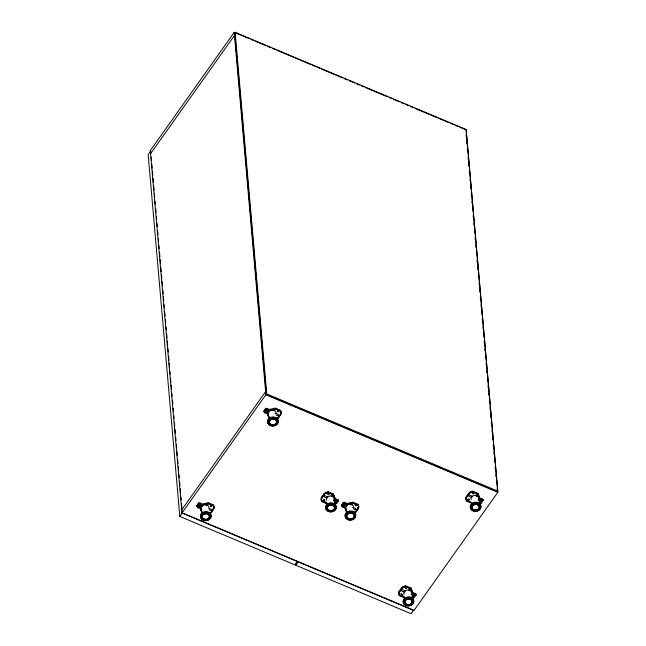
<?xml version="1.0" encoding="UTF-8"?>
<svg xmlns="http://www.w3.org/2000/svg" width="646" height="646" viewBox="0 0 646 646"><rect width="100%" height="100%" fill="white"/><g stroke="black" fill="none" stroke-linecap="round" stroke-linejoin="round"><path stroke-width="0.97" d="M400.883 594.013C403.161 595.669 400.205 593.44 402.095 594.449M401.029 594.005L401.57 594.546L402.111 593.965M197.886 506.811C197.959 513.287 203.966 495.49 198.007 506.504M334.757 502.943L334.733 504.235M412.293 596.993C412.132 603.332 418.632 585.93 412.471 596.597M342.59 506.117C342.388 512.827 348.743 494.973 342.727 505.818M479.461 502.249L479.397 503.581M327.821 493.649L328.289 493.221M473.865 493.237L473.211 493.94L472.509 493.35M265.143 411.865C263.843 416.565 269.342 409.249 267.307 408.765M209.11 509.726C212.138 511.923 212.663 508.709 208.82 508.58M273.137 410.581L274.655 409.298L274.162 410.888M331.18 496.443L332.706 495.151L332.214 496.742M475.852 495.853C476.611 493.035 479.001 495.563 476.393 496.394M265.191 411.768L266.766 409.524M334.935 502.54C338.407 494.949 338.124 503.056 335.024 504.284M479.598 501.958C483.119 494.352 482.772 502.523 479.639 503.735M210.539 505.519L211.089 506.359L211.759 505.527M209.603 513.425A4.506 3.553 -5 0 0 210.976 512.205L213.204 509.064A4.506 3.553 -5 0 0 213.317 505.673L208.125 503.258M209.635 513.764A4.506 3.553 -5 0 0 211.008 512.553L213.237 509.411A4.506 3.553 -5 0 0 213.35 506.02L208.222 503.71L202.23 505.027L198.58 503.759L198.572 502.984L202.214 504.098L208.206 502.782L213.325 504.938L213.39 505.624A4.78 3.771 -5 0 1 213.479 509.508L211.258 512.641A4.78 3.771 -5 0 1 210.136 513.731M213.471 509.524L213.422 508.814A4.78 3.771 -5 0 0 213.325 504.938M277.094 418.923A4.506 3.553 -5 0 0 278.135 417.914L280.364 414.772A4.506 3.553 -5 0 0 280.477 411.381L280.307 411.155A4.223 3.327 -5 0 0 280.17 410.799L276.052 408.95M277.586 418.85A4.78 3.771 -5 0 0 278.378 418.019L280.614 414.861A4.78 3.771 -5 0 0 280.517 410.985L280.453 410.291L275.341 408.143L269.342 409.459L265.708 408.345L263.98 411.55L267.169 413.303L268.97 417.905L267.468 413.537M326.957 503.064L327.013 503.759L321.894 501.603A4.78 3.771 -5 0 1 321.805 497.727L324.252 494.335A4.506 3.553 -5 0 1 327.885 492.43M327.054 503.517L321.934 501.207A4.506 3.553 -5 0 1 322.047 497.824L324.276 494.683A4.506 3.553 -5 0 1 327.918 492.777L333.207 494.844L335.008 499.439L338.375 501.118L337.995 500.359L338.133 501.021M354.274 512.835A4.506 3.553 -5 0 0 355.647 511.616L357.868 508.475A4.506 3.553 -5 0 0 357.989 505.091L352.789 502.669M354.307 513.182A4.506 3.553 -5 0 0 355.671 511.963L357.9 508.822A4.506 3.553 -5 0 0 358.021 505.438L352.894 503.121L346.902 504.437L343.22 502.822L343.486 503.274M354.807 513.142A4.78 3.771 -5 0 0 355.914 512.076L358.15 508.919A4.78 3.771 -5 0 0 358.054 505.035L357.997 504.348L352.877 502.192L346.886 503.517L343.866 502.241L341.459 504.914L341.524 505.6L344.706 507.36L346.506 511.955L344.641 506.666L344.706 507.36M404.493 597.122L404.549 597.808L399.438 595.66A4.78 3.771 -5 0 1 399.341 591.776L401.788 588.385A4.506 3.553 -5 0 1 404.235 586.705M404.598 597.574L399.47 595.257A4.506 3.553 -5 0 1 399.591 591.873L401.82 588.732A4.506 3.553 -5 0 1 405.454 586.826L410.751 588.894L412.552 593.496L415.531 594.417L415.911 595.176L415.741 593.916L412.721 592.648L410.921 588.046L405.809 585.898A4.78 3.771 -5 0 0 401.513 587.933L399.293 591.066A4.78 3.771 -5 0 0 398.848 594.062M466.565 501.013A4.78 3.771 -5 0 1 466.469 497.137L468.915 493.746A4.506 3.553 -5 0 1 472.557 491.84L478.113 494.101L479.913 498.696L478.056 493.407L472.937 491.259A4.78 3.771 -5 0 0 468.649 493.294L466.42 496.427A4.78 3.771 -5 0 0 466.509 500.327L466.565 501.013L471.685 503.169L471.62 502.475M466.582 497.21A4.223 3.327 -5 0 1 466.727 496.927L466.719 497.234A4.506 3.553 -5 0 0 466.606 500.618L471.725 502.935M466.719 497.234L468.948 494.093A4.506 3.553 -5 0 1 472.589 492.187L477.846 493.907L479.679 498.849L483.014 500.19L481.318 502.968L479.187 502.483M249.041 38.582L234.191 32.34L150.284 150.639L181.986 512.997L413.933 610.567L497.848 492.26L466.146 129.911M235.128 32.3L234.708 32.889L266.354 394.561L497.331 491.711L497.751 491.122L466.105 129.458L235.128 32.3L266.774 393.963L266.354 394.561M150.55 153.748L234.466 35.449M181.712 509.896L265.627 391.589M181.986 512.997L265.894 394.698L234.191 32.34M182.325 512.892L297.572 561.366L295.052 564.919L179.806 516.445L182.325 512.892L182.148 510.881M200.034 507.942L199.977 507.255L201.835 512.544L200.034 507.942L196.852 506.189L198.572 502.984M197.022 506.674L196.877 505.761L198.548 503.412L202.271 504.792L208.27 503.476L213.39 505.624M198.58 503.759L199.259 503.525M263.98 411.55L267.404 413.149L269.204 417.744M280.356 414.78L280.332 414.425A4.506 3.553 -5 0 0 280.453 411.034L275.358 409.071L269.358 410.388L265.708 409.12L266.386 408.886M207.511 503.767L207.826 503.323M274.954 408.684L275.341 408.143L275.398 408.829L269.406 410.153L266.322 408.773C265.215 408.732 263.657 410.678 264.359 411.534M207.035 505.527C209.361 503.791 205.791 503.218 206.001 505.455M333.005 494.537L333.384 493.996L328.273 491.848A4.78 3.771 -5 0 0 323.977 493.883L321.756 497.016A4.78 3.771 -5 0 0 321.837 500.916L321.894 501.603M334.515 503.072L336.647 503.557L337.478 501.603M338.342 500.779L336.679 503.129L334.531 502.491M336.647 503.557L334.555 502.83M338.375 501.118L338.205 499.859L335.185 498.591L333.384 493.996L335.25 499.285L335.185 498.591M295.787 565.226L298.299 561.673L413.545 610.147L411.034 613.7L295.787 565.226L295.61 563.215M343.22 502.822L341.548 505.18L341.928 505.931L344.94 507.199L341.459 504.914M341.524 505.6L341.928 505.931M343.244 503.169L343.244 502.402M352.498 502.733L352.877 502.192L352.894 503.121M351.699 504.938C354.032 503.202 350.463 502.628 350.673 504.865M410.541 588.587L410.921 588.046L412.786 593.335L412.721 592.648M477.669 493.948L478.056 493.407L478.113 494.101M409.75 590.791C412.075 589.055 408.506 588.49 408.716 590.719M412.059 597.122L414.183 597.607L415.911 594.401M482.15 501.021L481.318 502.968M415.669 595.071L414.215 597.179L412.067 596.541M414.183 597.607L412.1 596.888M482.796 500.432L482.869 499.277L479.857 498.009M277.627 417.381L278.313 417.332A4.78 3.771 -5 0 1 278.087 417.623A4.506 3.553 -5 0 1 276.738 418.778M278.135 417.914L280.542 414.191L280.598 414.885M278.378 418.019L278.329 417.308M211.242 512.658L211.194 511.955A4.78 3.771 -5 0 1 210.951 512.262M355.914 512.076L355.849 511.382A4.78 3.771 -5 0 1 355.623 511.672M324.672 493.827L323.977 493.883L324.026 494.586A4.78 3.771 -5 0 1 328.329 492.535L333.449 494.691M469.343 493.237L468.649 493.294L468.705 493.98A4.78 3.771 -5 0 1 473.001 491.945L472.937 491.259M402.208 587.876L401.513 587.933L401.562 588.643A4.78 3.771 -5 0 1 405.866 586.584L410.985 588.74M323.509 499.697L323.896 500.593L324.623 499.721M329.137 493.964L327.845 493.932M472.549 492.922L473.841 492.955M469.327 499.689L468.035 499.657M406.673 588.022L405.381 587.989M278.749 411.365L277.699 411.179L278.749 410.921M210.733 505.503L211.129 506.246L211.525 505.471M405.648 587.489L405.906 588.223L406.536 587.553M355.332 504.817C354.274 505.971 357.214 506.036 356.317 504.825M323.751 499.673C322.612 500.69 325.455 500.618 324.316 499.649M355.518 504.841C355.978 506.537 355.776 505.39 356.075 504.825M472.929 493.116C472.912 494.642 473.841 492.43 473.421 493.253M278.725 411.559L277.562 411.155L278.781 410.775M468.552 499.035C467.05 500.077 470.353 499.988 468.843 499.027M336.59 502.863L335.968 503.016L336.025 503.71M343.301 503.089L343.93 502.935M479.195 501.902L481.343 502.54M479.227 502.249L481.375 502.887M414.126 596.92L413.505 597.074L413.561 597.76M280.517 410.985L275.325 408.724L269.358 410.388M207.342 503.557L202.23 505.027M347.726 503.904L352.861 502.782M343.858 502.83L346.942 504.203L352.942 502.887L358.054 505.035M250.898 39.366L253.676 40.537M255.533 41.32L265.74 45.608M267.597 46.391L270.375 47.562M272.232 48.345L275.018 49.516M276.876 50.291L293.575 57.316M295.432 58.1L298.21 59.271M300.067 60.054L310.274 64.342M312.131 65.125L314.917 66.296M316.766 67.071L319.552 68.242M321.409 69.025L342.751 78.004M344.601 78.78L347.387 79.951M349.244 80.734L354.807 83.076M356.665 83.859L359.451 85.03M361.308 85.805L364.086 86.976M365.943 87.759L387.285 96.739M389.142 97.514L391.92 98.685M393.777 99.468L399.341 101.81M401.198 102.585L403.984 103.756M405.841 104.539L408.619 105.71M410.476 106.493L413.262 107.664M415.12 108.439L436.454 117.419M438.311 118.202L448.518 122.49M450.375 123.273L453.161 124.444M455.01 125.227L457.796 126.398M459.653 127.173L465.217 129.515M266.774 393.963L497.751 491.122M265.894 394.698L497.848 492.26M278.014 411.058L278.507 411.268M479.647 498.51L482.933 499.964M269.737 411.324C265.748 408.07 263.035 411.042 269.18 412.116M275.099 413.585C278.91 413.497 280.291 417.373 276.246 415.087M478.67 499.205C483.539 499.891 481.084 502.677 478.105 499.996M264.812 409.604L265.546 409.911M467.526 494.868L468.261 495.175M471.895 497.38C465.605 496.209 468.633 493.358 472.573 496.661M263.923 410.856L267.371 412.802L269.172 417.397M466.913 496.637L466.42 496.427L466.469 497.137M468.455 499.358L468.948 499.56M466.687 496.887A4.506 3.553 -5 0 0 466.573 500.279L471.693 502.588M328.128 492.292L333.183 494.497L335.008 499.439M328.265 493.633L328.749 493.843M355.55 505.115L356.043 505.317M334.983 499.092L338.431 501.038M333.998 499.794C338.867 500.48 336.413 503.266 333.441 500.585M352.635 507.635C356.455 507.554 357.827 511.43 353.782 509.145M322.863 495.458L323.589 495.765M356.237 509.5L356.972 509.807M327.223 497.969C320.933 496.798 323.961 493.94 327.902 497.25M346.716 506.173C340.256 504.914 343.656 502.144 347.483 505.535M322.241 497.218L321.756 497.016L321.805 497.727M323.791 499.947L324.276 500.149M323.048 500.908L325.447 501.918M322.047 497.824L322.023 497.477A4.506 3.553 -5 0 0 321.902 500.86L327.029 503.177M405.664 586.35L410.719 588.554L412.552 593.496M210.887 505.697L211.371 505.907M405.801 587.69L406.294 587.892M412.519 593.149L415.967 595.095M405.325 591.235C401.336 587.981 398.614 590.945 404.759 592.027M411.534 593.852C415.443 593.973 414.853 597.187 411.825 594.998M211.573 510.082L212.3 510.388M400.399 589.507L401.126 589.814M202.045 506.755C195.593 505.495 198.992 502.725 202.812 506.125M196.877 505.761L197.264 506.521L200.268 507.788L201.714 511.462M399.777 591.276L399.293 591.066L399.341 591.776M202.045 512.044L200.244 507.441L196.788 505.503M401.327 593.997L401.812 594.199M401.384 595.297L403.782 596.306M399.163 594.675A4.78 3.771 -5 0 0 399.373 594.966L404.566 597.227M479.679 498.849L477.58 493.722L472.541 491.719A4.223 3.327 -5 0 0 471.427 491.929M344.907 506.86L346.74 511.802M482.869 499.277L483.038 500.537M347.015 503.945L346.886 503.517L346.942 504.203M269.471 409.887L269.342 409.459L269.406 410.153M202.343 504.526L202.214 504.098L202.271 504.792M466.129 135.071L466.307 137.081M466.743 142.104L466.921 144.115M467.357 149.137L467.534 151.148M468.059 157.172L468.237 159.182M468.681 164.205L468.851 166.216M469.295 171.238L469.553 174.25M469.997 179.273L470.175 181.284M470.611 186.306L470.789 188.317M471.225 193.34L471.491 196.352M471.927 201.374L472.105 203.385M472.549 208.408L472.719 210.418M473.163 215.441L473.421 218.453M473.865 223.476L474.043 225.486M474.479 230.509L474.657 232.52M475.093 237.542L475.27 239.553M475.795 245.577L475.973 247.588M476.409 252.61L476.587 254.621M477.031 259.644L477.289 262.656M477.733 267.678L477.911 269.689M478.347 274.712L478.613 277.723M479.049 282.754L479.227 284.757M479.663 289.779L479.841 291.79M480.277 296.813L480.543 299.833M480.979 304.855L481.157 306.858M481.601 311.881L481.771 313.891M482.215 318.914L482.392 320.925M482.917 326.957L483.095 328.959M483.531 333.99L483.709 335.993M484.145 341.015L484.411 344.035M484.847 349.058L485.025 351.069M485.469 356.091L485.639 358.094M486.083 363.117L486.341 366.137M486.785 371.159L486.963 373.17M487.399 378.193L487.665 381.205M488.013 385.226L488.279 388.238M488.715 393.261L488.893 395.271M489.337 400.294L489.507 402.305M489.951 407.327L490.209 410.339M490.653 415.362L490.831 417.373M491.267 422.395L491.445 424.406M491.969 430.43L492.147 432.44M492.583 437.463L492.761 439.474M493.197 444.496L493.463 447.508M493.907 452.531L494.077 454.542M494.521 459.564L494.691 461.575M495.135 466.598L495.401 469.61M495.837 474.632L496.015 476.643M496.451 481.666L496.629 483.676M497.065 488.699L497.331 491.711M480.632 502.427L480.697 503.121M415.741 593.916L415.798 594.603M405.809 585.898L405.866 586.584M405.793 586.81L405.422 586.479A4.506 3.553 -5 0 0 404.622 586.6M399.591 591.873L399.559 591.526A4.506 3.553 -5 0 0 399.446 594.918L399.438 595.66M358.086 508.224L358.134 508.935M343.866 502.241L343.89 503.177M341.629 505.398L341.686 506.093M338.205 499.859L338.262 500.553M328.273 491.848L328.329 492.535M328.257 492.761L327.869 492.309A4.223 3.327 -5 0 0 326.763 492.518M267.105 412.616L267.169 413.303M266.33 408.191L266.354 409.12M265.708 408.345L265.708 409.12M264.254 411.227L264.392 411.882M264.093 411.349L264.149 412.035M208.206 502.782L208.27 503.476M199.194 502.83L199.218 503.759M197.127 505.866L197.264 506.521M150.841 153.062L150.671 151.051L148.152 154.604L179.806 516.445M151.196 157.083L151.463 160.103M151.81 164.124L152.165 168.138M152.424 171.158L152.779 175.179M153.045 178.191L153.393 182.212M153.748 186.234L154.095 190.255M154.362 193.267L154.717 197.288M155.064 201.31L155.331 204.322M155.678 208.343L156.033 212.364M156.38 216.386L156.647 219.398M157.002 223.419L157.261 226.439M157.616 230.46L157.971 234.482M158.318 238.495L158.585 241.515M158.932 245.537L159.199 248.549M159.554 252.57L159.901 256.591M160.168 259.603L160.515 263.625M160.87 267.646L161.217 271.667M161.484 274.679L161.839 278.701M162.098 281.721L162.453 285.742M162.8 289.763L163.155 293.777M163.422 296.797L163.769 300.818M164.124 304.839L164.383 307.851M164.738 311.873L165.093 315.894M165.441 319.915L165.707 322.927M166.054 326.949L166.321 329.961M166.676 333.982L167.023 338.003M167.29 341.023L167.637 345.037M167.903 348.057L168.259 352.078M168.606 356.099L168.961 360.121M169.22 363.133L169.575 367.154M169.93 371.175L170.189 374.187M170.544 378.209L170.891 382.23M171.158 385.242L171.513 389.263M171.86 393.285L172.127 396.297M172.474 400.318L172.829 404.339M173.176 408.361L173.443 411.381M173.798 415.394L174.057 418.414M174.412 422.436L174.759 426.457M175.026 429.469L175.381 433.49M175.728 437.512L175.995 440.524M176.342 444.545L176.697 448.566M176.964 451.578L177.311 455.6M177.666 459.621L178.013 463.642M178.28 466.654L178.635 470.676M178.982 474.697L179.249 477.717M179.596 481.738L179.951 485.752M180.218 488.772L180.565 492.793M180.92 496.814L181.179 499.826M181.534 503.848L181.889 507.869M201.689 518.665A5.346 4.215 -5 0 1 204.338 511.745A5.346 4.215 -5 0 1 210.984 516.372M210.628 517.284A5.346 4.215 -5 0 1 210.362 517.721M207.697 519.634A5.346 4.215 -5 0 1 207.124 519.796M202.569 519.279A5.346 4.215 -5 0 1 202.109 518.996M213.253 508.055A4.223 3.327 -5 0 1 213.107 508.337M210.007 512.496A4.223 3.327 -5 0 1 209.724 512.706M210.693 512.544A4.78 3.771 -5 0 1 210.394 512.803M201.237 508.773A3.941 3.101 -5 0 1 204.661 504.752A3.941 3.101 -5 0 1 208.957 507.934M201.794 509.702A3.941 3.101 -5 0 1 201.568 509.411M326.505 509.516A5.346 4.215 -5 0 1 329.807 502.895A5.346 4.215 -5 0 1 336.162 507.586M336.017 508.055A5.346 4.215 -5 0 1 335.54 508.935M335.217 509.339A5.346 4.215 -5 0 1 334.83 509.718M333.417 510.631A5.346 4.215 -5 0 1 332.876 510.849M327.288 510.203A5.346 4.215 -5 0 1 326.868 509.88M325.439 493.14A4.223 3.327 -5 0 1 326.069 492.785M321.91 497.791A4.223 3.327 -5 0 1 322.055 497.509M326.561 500.311A3.941 3.101 -5 0 1 330.502 495.942A3.941 3.101 -5 0 1 333.627 500.48M471.176 508.927A5.346 4.215 -5 0 1 471.935 503.436A5.346 4.215 -5 0 1 478.896 502.984A5.346 4.215 -5 0 1 480.212 508.345M479.881 508.757A5.346 4.215 -5 0 1 479.502 509.129M478.088 510.041A5.346 4.215 -5 0 1 477.539 510.259M473.453 510.34A5.346 4.215 -5 0 1 472.42 509.904M471.96 509.621A5.346 4.215 -5 0 1 471.54 509.29M470.11 492.551A4.223 3.327 -5 0 1 470.732 492.195M466.792 499.818A4.223 3.327 -5 0 1 466.638 499.552M471.225 499.721A3.941 3.101 -5 0 1 475.165 495.353A3.941 3.101 -5 0 1 478.298 499.899M347.241 518.69A5.346 4.215 -5 0 1 345.675 513.376A5.346 4.215 -5 0 1 352.151 511.139A5.346 4.215 -5 0 1 355.647 515.783M355.3 516.703A5.346 4.215 -5 0 1 355.034 517.131M357.916 507.465A4.223 3.327 -5 0 1 357.779 507.748M357.997 504.348A4.78 3.771 -5 0 1 358.288 507.918M354.67 511.907A4.223 3.327 -5 0 1 354.388 512.125M355.357 511.955A4.78 3.771 -5 0 1 355.066 512.213M345.909 508.184A3.941 3.101 -5 0 1 349.769 504.138A3.941 3.101 -5 0 1 353.467 508.031M346.466 509.113A3.941 3.101 -5 0 1 346.232 508.822M267.71 422.403A5.346 4.215 -5 0 1 272.652 416.92A5.346 4.215 -5 0 1 278.111 421.733M277.974 422.193A5.346 4.215 -5 0 1 277.497 423.082M277.166 423.485A5.346 4.215 -5 0 1 276.787 423.865M270.206 424.882A5.346 4.215 -5 0 1 269.705 424.64M269.245 424.349A5.346 4.215 -5 0 1 268.825 424.026M268.461 423.663A5.346 4.215 -5 0 1 267.896 422.847M280.453 410.291A4.78 3.771 -5 0 1 280.752 413.868M277.392 417.631A4.223 3.327 -5 0 1 276.851 418.067M268.373 414.134A3.941 3.101 -5 0 1 272.014 410.097A3.941 3.101 -5 0 1 276.036 413.634M403.484 602.758A5.346 4.215 -5 0 1 407.642 596.896A5.346 4.215 -5 0 1 413.771 601.168M413.698 601.644A5.346 4.215 -5 0 1 413.077 602.984M411.47 604.422A5.346 4.215 -5 0 1 410.953 604.68M410.412 604.898A5.346 4.215 -5 0 1 409.839 605.068M406.883 605.124A5.346 4.215 -5 0 1 406.326 604.979M405.284 604.543A5.346 4.215 -5 0 1 403.734 603.178M402.442 587.634A4.223 3.327 -5 0 1 402.7 587.408M403.605 586.834A4.223 3.327 -5 0 1 403.944 586.689M399.341 592.14A4.223 3.327 -5 0 1 399.591 591.566M404.097 594.368A3.941 3.101 -5 0 1 408.038 589.992A3.941 3.101 -5 0 1 411.163 594.538M210.612 506.052C211.379 507.764 212.227 504.744 210.612 506.052M277.748 411.413C278.507 413.125 279.355 410.105 277.748 411.413M323.517 500.295C324.284 502.007 325.132 498.987 323.517 500.295M327.966 493.641C328.725 495.353 329.573 492.333 327.966 493.641M327.998 493.988C328.757 495.7 329.605 492.68 327.998 493.988M405.535 588.038C406.294 589.75 407.142 586.73 405.535 588.038M468.188 499.705C468.956 501.417 469.803 498.397 468.188 499.705M472.638 493.051C473.397 494.763 474.245 491.743 472.638 493.051M204.112 519.247A3.658 2.883 -5 0 0 209.457 516.396A3.658 2.883 -5 0 0 203.853 514.256A3.658 2.883 -5 0 0 204.112 519.247M204.104 519.158A3.658 2.883 -5 0 0 209.449 516.315A3.658 2.883 -5 0 0 203.853 514.176A3.658 2.883 -5 0 0 204.104 519.158M203.975 519.36A3.941 3.101 -5 0 0 209.732 516.291A3.941 3.101 -5 0 0 203.7 513.99A3.941 3.101 -5 0 0 203.975 519.36M203.975 519.449A3.941 3.101 -5 0 0 209.74 516.38A3.941 3.101 -5 0 0 203.708 514.079A3.941 3.101 -5 0 0 203.975 519.449M203.312 520.28A5.346 4.215 -5 0 0 211.129 516.122A5.346 4.215 -5 0 0 202.941 512.989A5.346 4.215 -5 0 0 203.312 520.28M203.458 520.248A5.063 3.989 -5 0 0 210.862 516.307A5.063 3.989 -5 0 0 203.102 513.344A5.063 3.989 -5 0 0 203.458 520.248M329.29 510.461A3.658 2.883 -5 0 0 334.636 507.611A3.658 2.883 -5 0 0 329.032 505.471A3.658 2.883 -5 0 0 329.29 510.461M329.282 510.372A3.658 2.883 -5 0 0 334.628 507.53A3.658 2.883 -5 0 0 329.024 505.39A3.658 2.883 -5 0 0 329.282 510.372M329.145 510.574A3.941 3.101 -5 0 0 334.911 507.506A3.941 3.101 -5 0 0 328.879 505.204A3.941 3.101 -5 0 0 329.145 510.574M329.153 510.663A3.941 3.101 -5 0 0 334.919 507.595A3.941 3.101 -5 0 0 328.887 505.293A3.941 3.101 -5 0 0 329.153 510.663M328.483 511.495A5.346 4.215 -5 0 0 336.308 507.328A5.346 4.215 -5 0 0 328.12 504.203A5.346 4.215 -5 0 0 328.483 511.495M328.636 511.462A5.063 3.989 -5 0 0 336.041 507.522A5.063 3.989 -5 0 0 328.281 504.558A5.063 3.989 -5 0 0 328.636 511.462M473.954 509.872A3.658 2.883 -5 0 0 479.3 507.029A3.658 2.883 -5 0 0 473.704 504.889A3.658 2.883 -5 0 0 473.954 509.872M473.946 509.783A3.658 2.883 -5 0 0 479.292 506.94A3.658 2.883 -5 0 0 473.696 504.801A3.658 2.883 -5 0 0 473.946 509.783M473.817 509.985A3.941 3.101 -5 0 0 479.574 506.924A3.941 3.101 -5 0 0 473.542 504.615A3.941 3.101 -5 0 0 473.817 509.985A3.941 3.101 -5 0 0 479.582 507.005A3.941 3.101 -5 0 0 473.55 504.704A3.941 3.101 -5 0 0 473.825 510.074M473.155 510.905A5.346 4.215 -5 0 0 480.971 506.747A5.346 4.215 -5 0 0 472.783 503.614A5.346 4.215 -5 0 0 473.155 510.905M473.3 510.881A5.063 3.989 -5 0 0 480.705 506.932A5.063 3.989 -5 0 0 472.953 503.969A5.063 3.989 -5 0 0 473.3 510.881M348.775 518.657A3.658 2.883 -5 0 0 354.129 515.815A3.658 2.883 -5 0 0 348.525 513.675A3.658 2.883 -5 0 0 348.775 518.657M348.646 518.859A3.941 3.101 -5 0 0 354.404 515.791A3.941 3.101 -5 0 0 348.38 513.489A3.941 3.101 -5 0 0 348.646 518.859M347.976 519.691A5.346 4.215 -5 0 0 355.801 515.532A5.346 4.215 -5 0 0 347.613 512.399A5.346 4.215 -5 0 0 347.976 519.691M348.121 519.667A5.063 3.989 -5 0 0 355.534 515.718A5.063 3.989 -5 0 0 347.774 512.754A5.063 3.989 -5 0 0 348.121 519.667M271.239 424.608A3.658 2.883 -5 0 0 276.585 421.757A3.658 2.883 -5 0 0 270.981 419.537A3.658 2.883 -5 0 0 271.231 424.519A3.658 2.883 -5 0 0 276.577 421.677A3.658 2.883 -5 0 0 270.989 419.617A3.658 2.883 -5 0 0 271.239 424.608M271.102 424.721A3.941 3.101 -5 0 0 276.859 421.652A3.941 3.101 -5 0 0 270.827 419.351A3.941 3.101 -5 0 0 271.102 424.721M271.11 424.81A3.941 3.101 -5 0 0 276.868 421.741A3.941 3.101 -5 0 0 270.835 419.44A3.941 3.101 -5 0 0 271.11 424.81M270.44 425.641A5.346 4.215 -5 0 0 278.256 421.475A5.346 4.215 -5 0 0 270.068 418.35A5.346 4.215 -5 0 0 270.44 425.641M270.585 425.609A5.063 3.989 -5 0 0 277.99 421.668A5.063 3.989 -5 0 0 270.238 418.705A5.063 3.989 -5 0 0 270.585 425.609M406.827 604.511A3.658 2.883 -5 0 0 412.172 601.668A3.658 2.883 -5 0 0 406.576 599.528A3.658 2.883 -5 0 0 406.827 604.511M406.819 604.43A3.658 2.883 -5 0 0 412.164 601.579A3.658 2.883 -5 0 0 406.568 599.44A3.658 2.883 -5 0 0 406.819 604.43M406.689 604.632A3.941 3.101 -5 0 0 412.447 601.563A3.941 3.101 -5 0 0 406.415 599.254A3.941 3.101 -5 0 0 406.689 604.632M406.697 604.713A3.941 3.101 -5 0 0 412.455 601.652A3.941 3.101 -5 0 0 406.423 599.343A3.941 3.101 -5 0 0 406.697 604.713M406.027 605.544A5.346 4.215 -5 0 0 413.844 601.386A5.346 4.215 -5 0 0 405.656 598.253A5.346 4.215 -5 0 0 406.027 605.544M406.173 605.52A5.063 3.989 -5 0 0 413.577 601.579A5.063 3.989 -5 0 0 405.817 598.608A5.063 3.989 -5 0 0 406.173 605.52"/></g></svg>
